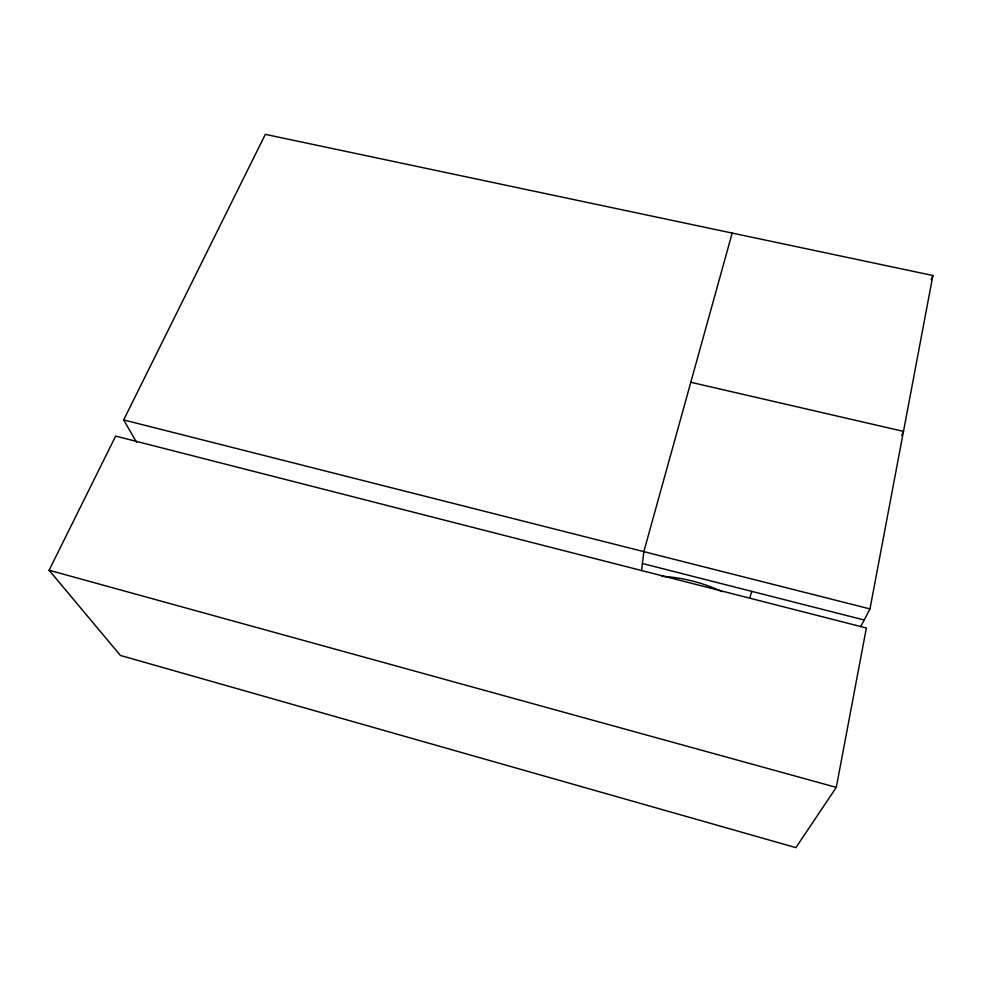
<?xml version="1.0" encoding="UTF-8"?>
<svg xmlns="http://www.w3.org/2000/svg" width="982" height="982" viewBox="0 0 982 982"><rect width="100%" height="100%" fill="white"/><g stroke="black" fill="none" stroke-linecap="round" stroke-linejoin="round"><path stroke-width="1.47" d="M641.553 570.652L643.836 551.651L732.179 233.078M836.283 787.38L866.37 627.989L115.655 436.082L49.1 570.235L120.405 655.448L795.899 847.638L836.283 787.38L49.1 570.235M860.698 626.676L869.978 608.914L932.9 275.512L265.324 134.362L123.671 419.928L136.658 442.465M749.659 598.284L751.795 591.373M931.218 279.71L932.9 275.512M901.672 435.456L903.477 431.393L690.8 382.28M661.978 576.287C682.674 577.576 703.296 582.768 722.052 591.667M123.671 419.928L869.978 608.914M642.412 563.508L864.185 619.998"/></g></svg>
